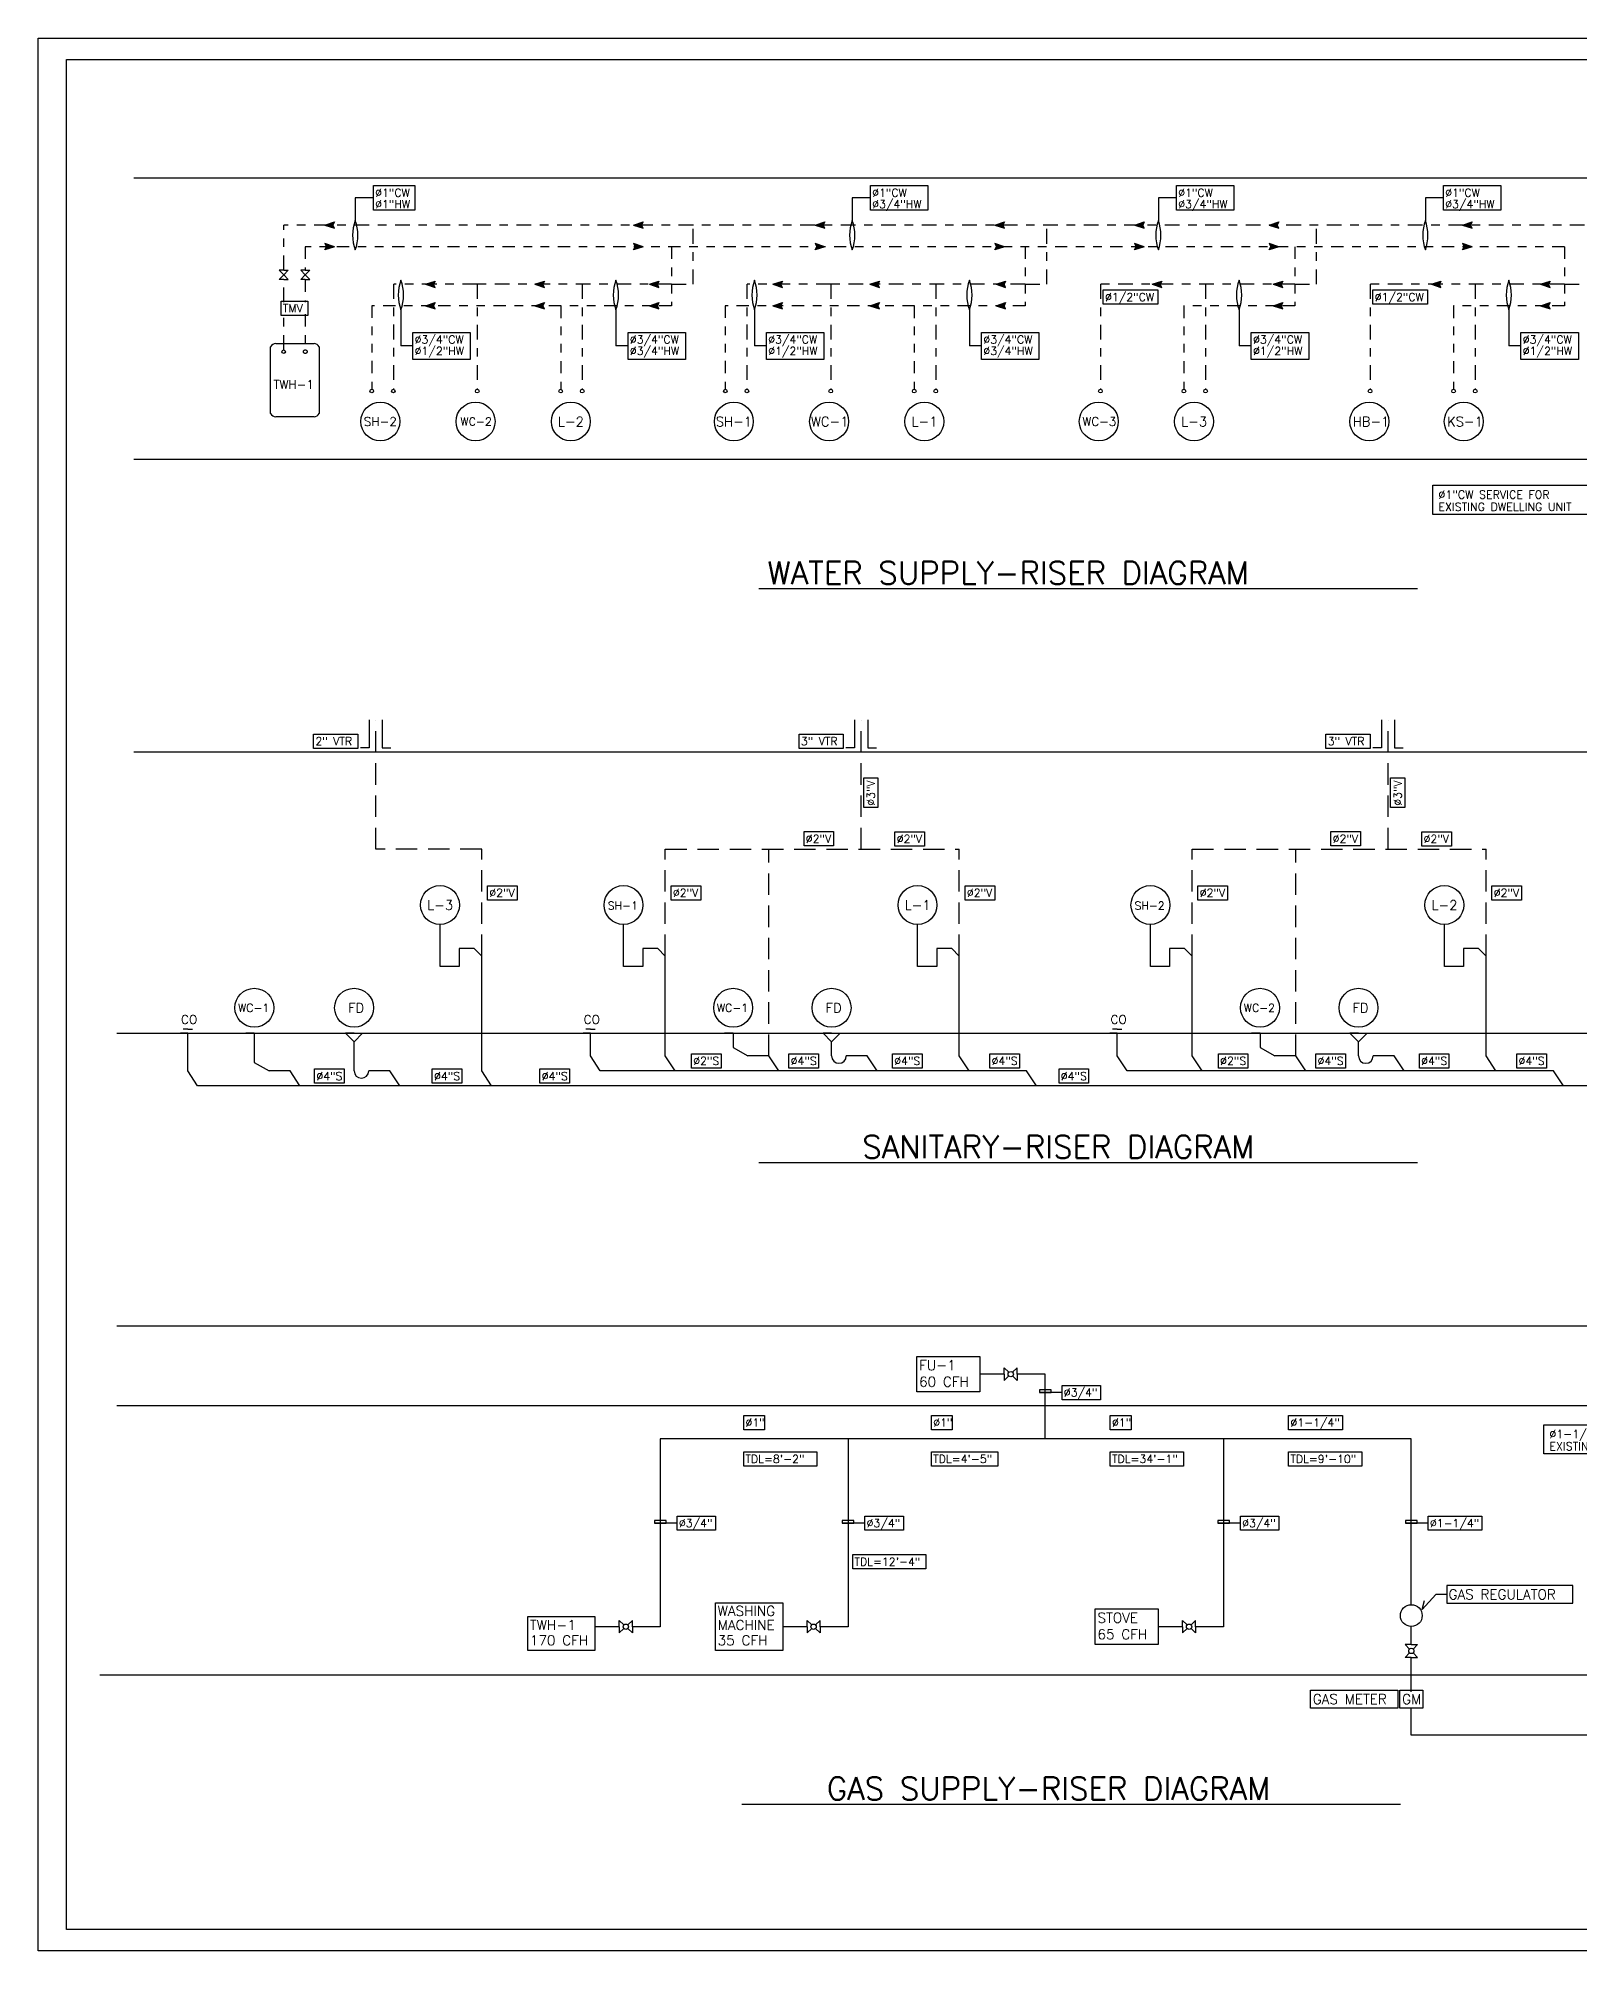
# Model space of a CAD drawing. Header units: millimetres. Extents: x 1591 to 1638, y 1324 to 1492.
# Drawn here: x 1605.49 to 1623.42, y 1375.53 to 1397.79 of the extents above; entities that cross this region are included whole.
import ezdxf
from ezdxf.lldxf.tags import DXFTag

# ---------------------------------------------------------------- set-up
doc = ezdxf.new("R2010")
doc.units = ezdxf.units.MM
for name, pattern in [('CENTER2', [28.575, 19.05, -3.175, 3.175, -3.175]), ('HIDDEN', [0.375, 0.25, -0.125]), ('PHANTOM2', [31.75, 15.875, -3.175, 3.175, -3.175, 3.175, -3.175]), ('PLANTAS$0$HIDDEN', [0.375, 0.25, -0.125])]:
    doc.linetypes.add(name, pattern=pattern)
doc.layers.add('Plump', color=7, linetype='Continuous')
doc.layers.add('TEXTS', color=1, linetype='Continuous')
doc.styles.get("Standard").update_dxf_attribs({"font": 'arial.ttf'})
doc.styles.add('TEXTS', font='romans9.shx')
tags = doc.linetypes.add('GAS_LINE', pattern='A,12.7,-5.08,["GAS",Standard,S=2.54,R=0,X=-2.54,Y=-1.27],-6.35', length=24.13).pattern_tags.tags
tags[6] = DXFTag(74, 10)

# ---------------------------------------------------------------- blocks, each defined once
blk = doc.blocks.new('A$Cd1a97482')
at = {"layer": 'Plump'}
h = blk.add_hatch(color=0, dxfattribs=at)
h.dxf.hatch_style = 1
h.paths.add_polyline_path([(0, 0), (0.033, 0.017), (0.066, 0), (0.033, 0.1)])
at = {"layer": 'Plump', "color": 0}
for p, q in [((0.033, 0.1), (0, 0)), ((0, 0), (0.033, 0.017)), ((0.033, 0.1), (0.066, 0)), ((0.066, 0), (0.033, 0.017))]:
    blk.add_line(p, q, dxfattribs=at)

msp = doc.modelspace()

# ---------------------------------------------------------------- linework, layer by layer
at = {"layer": 'Plump', "color": 0}
for p, q in [((1606.59733, 1396.1704), (1630.92238, 1396.1704)), ((1609.38594, 1395.93588), (1609.17544, 1395.93588)), ((1609.17544, 1395.93588), (1609.17544, 1395.67228)), ((1615.16961, 1395.93588), (1614.9591, 1395.93588)), ((1614.9591, 1395.93588), (1614.9591, 1395.67228)), ((1618.73128, 1395.93588), (1618.52077, 1395.93588)), ((1618.52077, 1395.93588), (1618.52077, 1395.67228)), ((1621.83826, 1395.93588), (1621.62776, 1395.93588)), ((1621.62776, 1395.93588), (1621.62776, 1395.67228)), ((1608.34231, 1395.09258), (1608.29002, 1395.09258)), ((1608.29002, 1395.09258), (1608.34231, 1395.03813)), ((1608.34231, 1395.09258), (1608.3946, 1395.09258)), ((1608.3946, 1395.09258), (1608.34231, 1395.03813)), ((1608.59352, 1395.09258), (1608.54123, 1395.09258)), ((1608.54123, 1395.09258), (1608.59352, 1395.03813)), ((1608.59352, 1395.09258), (1608.64581, 1395.09258)), ((1608.64581, 1395.09258), (1608.59352, 1395.03813)), ((1608.29002, 1394.98368), (1608.34231, 1395.03813)), ((1608.34231, 1394.98368), (1608.29002, 1394.98368)), ((1608.3946, 1394.98368), (1608.34231, 1395.03813)), ((1608.34231, 1394.98368), (1608.3946, 1394.98368)), ((1608.54123, 1394.98368), (1608.59352, 1395.03813)), ((1608.59352, 1394.98368), (1608.54123, 1394.98368)), ((1608.64581, 1394.98368), (1608.59352, 1395.03813)), ((1608.59352, 1394.98368), (1608.64581, 1394.98368)), ((1609.70686, 1394.63323), (1609.70686, 1394.21124)), ((1612.20839, 1394.63323), (1612.20839, 1394.21124)), ((1613.82093, 1394.63323), (1613.82093, 1394.21124)), ((1616.32246, 1394.63323), (1616.32246, 1394.21124)), ((1619.4608, 1394.63323), (1619.4608, 1394.21124)), ((1622.59914, 1394.63323), (1622.59914, 1394.21124)), ((1609.84778, 1394.21124), (1609.70686, 1394.21124)), ((1612.34931, 1394.21124), (1612.20839, 1394.21124)), ((1613.96185, 1394.21124), (1613.82093, 1394.21124)), ((1616.46338, 1394.21124), (1616.32246, 1394.21124)), ((1619.60171, 1394.21124), (1619.4608, 1394.21124)), ((1622.74005, 1394.21124), (1622.59914, 1394.21124)), ((1609.33691, 1389.86113), (1609.33691, 1389.53243)), ((1609.49009, 1389.86113), (1609.49009, 1389.53243)), ((1614.98594, 1389.86113), (1614.98594, 1389.53243)), ((1615.13913, 1389.86113), (1615.13913, 1389.53243)), ((1621.11718, 1389.86113), (1621.11718, 1389.53243)), ((1621.27037, 1389.86113), (1621.27037, 1389.53243)), ((1606.59733, 1389.48823), (1630.92238, 1389.48823)), ((1609.33691, 1389.53243), (1609.23624, 1389.53243)), ((1609.49009, 1389.53243), (1609.59076, 1389.53243)), ((1614.98594, 1389.53243), (1614.88528, 1389.53243)), ((1615.13913, 1389.53243), (1615.23979, 1389.53243)), ((1621.11718, 1389.53243), (1621.01652, 1389.53243)), ((1621.27037, 1389.53243), (1621.37103, 1389.53243)), ((1606.39954, 1382.80607), (1630.7246, 1382.80607)), ((1616.7265, 1382.24218), (1616.7265, 1382.31506)), ((1616.7265, 1382.31506), (1616.78019, 1382.2635)), ((1616.7265, 1382.24218), (1616.7265, 1382.16931)), ((1616.7265, 1382.16931), (1616.78019, 1382.22087)), ((1616.87827, 1382.31506), (1616.82458, 1382.2635)), ((1616.87827, 1382.16931), (1616.82458, 1382.22087)), ((1616.87827, 1382.24218), (1616.87827, 1382.31506)), ((1616.87827, 1382.24218), (1616.87827, 1382.16931)), ((1606.39954, 1381.87557), (1630.7246, 1381.87557)), ((1612.24766, 1379.30192), (1612.24766, 1379.3748)), ((1612.24766, 1379.3748), (1612.30136, 1379.32324)), ((1612.24766, 1379.30192), (1612.24766, 1379.22905)), ((1612.24766, 1379.22905), (1612.30136, 1379.28061)), ((1612.39943, 1379.3748), (1612.34574, 1379.32324)), ((1612.39943, 1379.22905), (1612.34574, 1379.28061)), ((1612.39943, 1379.30192), (1612.39943, 1379.3748)), ((1612.39943, 1379.30192), (1612.39943, 1379.22905)), ((1614.43256, 1379.30192), (1614.43256, 1379.3748)), ((1614.43256, 1379.3748), (1614.48625, 1379.32324)), ((1614.43256, 1379.30192), (1614.43256, 1379.22905)), ((1614.43256, 1379.22905), (1614.48625, 1379.28061)), ((1614.58433, 1379.3748), (1614.53063, 1379.32324)), ((1614.58433, 1379.22905), (1614.53063, 1379.28061)), ((1614.58433, 1379.30192), (1614.58433, 1379.3748)), ((1614.58433, 1379.30192), (1614.58433, 1379.22905)), ((1618.80234, 1379.30192), (1618.80234, 1379.3748)), ((1618.80234, 1379.3748), (1618.85603, 1379.32324)), ((1618.80234, 1379.30192), (1618.80234, 1379.22905)), ((1618.80234, 1379.22905), (1618.85603, 1379.28061)), ((1618.95411, 1379.3748), (1618.90042, 1379.32324)), ((1618.95411, 1379.22905), (1618.90042, 1379.28061)), ((1618.95411, 1379.30192), (1618.95411, 1379.3748)), ((1618.95411, 1379.30192), (1618.95411, 1379.22905)), ((1621.46414, 1379.09637), (1621.39126, 1379.09637)), ((1621.39126, 1379.09637), (1621.44282, 1379.04268)), ((1621.46414, 1379.09637), (1621.53701, 1379.09637)), ((1621.53701, 1379.09637), (1621.48545, 1379.04268)), ((1621.39126, 1378.9446), (1621.44282, 1378.99829)), ((1621.46414, 1378.9446), (1621.39126, 1378.9446)), ((1621.46414, 1378.9446), (1621.53701, 1378.9446)), ((1621.53701, 1378.9446), (1621.48545, 1378.99829))]:
    msp.add_line(p, q, dxfattribs=at)
at = {"layer": 'Plump', "color": 5, "linetype": 'CENTER2', "ltscale": 0.009}
for p, q in [((1625.83859, 1395.61834), (1608.34231, 1395.61834)), ((1608.34231, 1395.09258), (1608.34231, 1395.61834)), ((1613.10735, 1394.93053), (1613.10735, 1395.61834)), ((1617.22142, 1394.93053), (1617.22142, 1395.61834)), ((1620.35976, 1394.93053), (1620.35976, 1395.61834)), ((1608.34231, 1394.71975), (1608.34231, 1394.98368)), ((1609.61846, 1394.93129), (1609.61846, 1393.70848)), ((1610.59419, 1394.93053), (1609.6227, 1394.93053)), ((1612.85614, 1394.93053), (1610.59419, 1394.93053)), ((1610.59419, 1394.93053), (1610.59419, 1393.70773)), ((1611.81688, 1394.93053), (1611.81688, 1393.70773)), ((1612.85614, 1394.93053), (1613.10735, 1394.93053)), ((1613.73253, 1394.93129), (1613.73253, 1393.70848)), ((1614.70825, 1394.93053), (1613.73677, 1394.93053)), ((1616.97021, 1394.93053), (1614.70825, 1394.93053)), ((1614.70825, 1394.93053), (1614.70825, 1393.70773)), ((1615.93095, 1394.93053), (1615.93095, 1393.70773)), ((1616.97021, 1394.93053), (1617.22142, 1394.93053)), ((1620.10855, 1394.93053), (1617.84659, 1394.93053)), ((1617.84659, 1394.93053), (1617.84659, 1393.70773)), ((1619.06929, 1394.93053), (1619.06929, 1393.70773)), ((1620.10855, 1394.93053), (1620.35976, 1394.93053)), ((1623.24689, 1394.93053), (1620.98493, 1394.93053)), ((1620.98493, 1394.93053), (1620.98493, 1393.70773)), ((1622.20763, 1394.93053), (1622.20763, 1393.70773)), ((1623.24689, 1394.93053), (1623.49809, 1394.93053)), ((1608.34231, 1394.16635), (1608.34231, 1394.58003))]:
    msp.add_line(p, q, dxfattribs=at)
at = {"layer": 'Plump', "color": 1, "linetype": 'PHANTOM2', "ltscale": 0.009}
for p, q in [((1623.24689, 1395.36714), (1608.59352, 1395.36714)), ((1608.59352, 1395.36714), (1608.59352, 1395.09258)), ((1612.85614, 1395.36714), (1612.85614, 1394.67933)), ((1616.97021, 1395.36714), (1616.97021, 1394.67933)), ((1620.10855, 1395.36714), (1620.10855, 1394.67933)), ((1623.24689, 1395.36714), (1623.24689, 1394.67933)), ((1608.59352, 1394.98368), (1608.59352, 1394.71975)), ((1612.85614, 1394.67933), (1609.36725, 1394.68008)), ((1609.36725, 1394.68008), (1609.36725, 1393.70848)), ((1611.56567, 1394.67933), (1611.56567, 1393.70773)), ((1616.97021, 1394.67933), (1613.48132, 1394.68008)), ((1613.48132, 1394.68008), (1613.48132, 1393.70848)), ((1615.67974, 1394.67933), (1615.67974, 1393.70773)), ((1620.10855, 1394.67933), (1618.81808, 1394.67933)), ((1618.81808, 1394.67933), (1618.81808, 1393.70773)), ((1623.24689, 1394.67933), (1621.95642, 1394.67933)), ((1621.95642, 1394.67933), (1621.95642, 1393.70773)), ((1608.59352, 1394.58003), (1608.59352, 1394.16658))]:
    msp.add_line(p, q, dxfattribs=at)
at = {"layer": 'Plump'}
for p, q in [((1606.59733, 1392.89284), (1630.92238, 1392.89284)), ((1613.87268, 1391.38768), (1621.53462, 1391.38768)), ((1606.39954, 1386.21067), (1630.7246, 1386.21067)), ((1613.87268, 1384.70551), (1621.53462, 1384.70551)), ((1606.20175, 1378.7414), (1630.52681, 1378.7414)), ((1613.67489, 1377.23625), (1621.33683, 1377.23625))]:
    msp.add_line(p, q, dxfattribs=at)
at = {"layer": 'Plump', "color": 6, "linetype": 'PLANTAS$0$HIDDEN'}
for p, q in [((1609.4135, 1388.35378), (1609.4135, 1389.85382)), ((1615.06253, 1388.35378), (1615.06253, 1389.85382)), ((1621.19378, 1388.35378), (1621.19378, 1389.85382)), ((1610.64663, 1388.35378), (1609.4135, 1388.35378)), ((1609.4135, 1388.35378), (1609.4135, 1388.35378)), ((1610.64663, 1387.10938), (1610.64663, 1388.35378)), ((1612.7822, 1387.10938), (1612.7822, 1388.35378)), ((1612.7822, 1388.35378), (1616.20319, 1388.35378)), ((1613.98846, 1385.94704), (1613.98846, 1388.35378)), ((1616.20319, 1387.10938), (1616.20319, 1388.35378)), ((1618.91345, 1387.10938), (1618.91345, 1388.35378)), ((1618.91345, 1388.35378), (1622.33443, 1388.35378)), ((1620.1197, 1385.94704), (1620.1197, 1388.35378)), ((1622.33443, 1387.10938), (1622.33443, 1388.35378))]:
    msp.add_line(p, q, dxfattribs=at)
at = {"layer": 'Plump', "color": 1, "lineweight": 30}
for p, q in [((1610.16121, 1386.98762), (1610.16121, 1387.47711)), ((1612.29678, 1386.98762), (1612.29678, 1387.47711)), ((1615.71776, 1386.98762), (1615.71776, 1387.47711)), ((1618.42802, 1386.98762), (1618.42802, 1387.47711)), ((1621.84901, 1386.98762), (1621.84901, 1387.47711)), ((1610.55909, 1387.19682), (1610.3853, 1387.19682)), ((1610.3853, 1387.19682), (1610.3853, 1386.98762)), ((1610.64663, 1387.10938), (1610.55909, 1387.19682)), ((1610.64663, 1385.77292), (1610.64663, 1387.10938)), ((1612.69466, 1387.19682), (1612.52087, 1387.19682)), ((1612.52087, 1387.19682), (1612.52087, 1386.98762)), ((1612.7822, 1387.10938), (1612.69466, 1387.19682)), ((1612.7822, 1385.94704), (1612.7822, 1387.10938)), ((1616.11565, 1387.19682), (1615.94185, 1387.19682)), ((1615.94185, 1387.19682), (1615.94185, 1386.98762)), ((1616.20319, 1387.10938), (1616.11565, 1387.19682)), ((1616.20319, 1385.94704), (1616.20319, 1387.10938)), ((1618.82591, 1387.19682), (1618.65211, 1387.19682)), ((1618.65211, 1387.19682), (1618.65211, 1386.98762)), ((1618.91345, 1387.10938), (1618.82591, 1387.19682)), ((1618.91345, 1385.94704), (1618.91345, 1387.10938)), ((1622.24689, 1387.19682), (1622.0731, 1387.19682)), ((1622.0731, 1387.19682), (1622.0731, 1386.98762)), ((1622.33443, 1387.10938), (1622.24689, 1387.19682)), ((1622.33443, 1385.94704), (1622.33443, 1387.10938)), ((1610.3853, 1386.98762), (1610.16121, 1386.98762)), ((1612.52087, 1386.98762), (1612.29678, 1386.98762)), ((1615.94185, 1386.98762), (1615.71776, 1386.98762)), ((1618.65211, 1386.98762), (1618.42802, 1386.98762)), ((1622.0731, 1386.98762), (1621.84901, 1386.98762)), ((1607.22504, 1386.21067), (1607.13999, 1386.21067)), ((1607.22504, 1386.25902), (1607.17078, 1386.25902)), ((1607.22504, 1386.25902), (1607.2793, 1386.25902)), ((1607.22504, 1385.77292), (1607.22504, 1386.21067)), ((1607.22504, 1386.21067), (1607.31009, 1386.21067)), ((1608.00022, 1386.21067), (1607.90079, 1386.21067)), ((1608.00022, 1386.21067), (1608.09965, 1386.21067)), ((1608.00022, 1386.21067), (1608.00022, 1385.86955)), ((1609.16144, 1386.21067), (1609.06201, 1386.21067)), ((1609.06201, 1386.21067), (1609.16144, 1386.11277)), ((1609.16144, 1386.21067), (1609.26087, 1386.21067)), ((1609.26087, 1386.21067), (1609.16144, 1386.11277)), ((1611.91066, 1386.21067), (1611.82561, 1386.21067)), ((1611.91066, 1386.25902), (1611.8564, 1386.25902)), ((1611.91066, 1386.25902), (1611.96492, 1386.25902)), ((1611.91066, 1385.94704), (1611.91066, 1386.21067)), ((1611.91066, 1386.21067), (1611.99571, 1386.21067)), ((1613.57259, 1386.21067), (1613.47316, 1386.21067)), ((1613.57259, 1386.21067), (1613.67203, 1386.21067)), ((1613.57259, 1386.21067), (1613.57259, 1386.04368)), ((1614.71799, 1386.21067), (1614.61856, 1386.21067)), ((1614.61856, 1386.21067), (1614.71799, 1386.11277)), ((1614.71799, 1386.21067), (1614.81743, 1386.21067)), ((1614.81743, 1386.21067), (1614.71799, 1386.11277)), ((1618.0419, 1386.21067), (1617.95685, 1386.21067)), ((1618.0419, 1386.25902), (1617.98764, 1386.25902)), ((1618.0419, 1386.25902), (1618.09617, 1386.25902)), ((1618.0419, 1385.94704), (1618.0419, 1386.21067)), ((1618.0419, 1386.21067), (1618.12695, 1386.21067)), ((1619.70384, 1386.21067), (1619.60441, 1386.21067)), ((1619.70384, 1386.21067), (1619.80327, 1386.21067)), ((1619.70384, 1386.21067), (1619.70384, 1386.04368)), ((1620.84924, 1386.21067), (1620.74981, 1386.21067)), ((1620.74981, 1386.21067), (1620.84924, 1386.11277)), ((1620.84924, 1386.21067), (1620.94867, 1386.21067)), ((1620.94867, 1386.21067), (1620.84924, 1386.11277)), ((1609.16144, 1385.77292), (1609.16144, 1386.11277)), ((1612.02581, 1385.77292), (1611.91066, 1385.94704)), ((1612.89736, 1385.77292), (1612.7822, 1385.94704)), ((1613.57259, 1386.04368), (1613.74384, 1385.94704)), ((1613.98846, 1385.94704), (1613.74384, 1385.94704)), ((1614.10361, 1385.77292), (1613.98846, 1385.94704)), ((1614.71799, 1385.94704), (1614.71799, 1386.11277)), ((1615.13386, 1385.94704), (1614.88924, 1385.94704)), ((1615.24901, 1385.77292), (1615.13386, 1385.94704)), ((1616.31834, 1385.77292), (1616.20319, 1385.94704)), ((1618.15706, 1385.77292), (1618.0419, 1385.94704)), ((1619.0286, 1385.77292), (1618.91345, 1385.94704)), ((1619.70384, 1386.04368), (1619.87508, 1385.94704)), ((1620.1197, 1385.94704), (1619.87508, 1385.94704)), ((1620.23486, 1385.77292), (1620.1197, 1385.94704)), ((1620.84924, 1385.94704), (1620.84924, 1386.11277)), ((1621.2651, 1385.94704), (1621.02048, 1385.94704)), ((1621.38026, 1385.77292), (1621.2651, 1385.94704)), ((1622.44959, 1385.77292), (1622.33443, 1385.94704)), ((1607.3402, 1385.5988), (1607.22504, 1385.77292)), ((1608.00022, 1385.86955), (1608.17147, 1385.77292)), ((1608.41609, 1385.77292), (1608.17147, 1385.77292)), ((1608.53124, 1385.5988), (1608.41609, 1385.77292)), ((1609.5773, 1385.77292), (1609.33268, 1385.77292)), ((1609.69246, 1385.5988), (1609.5773, 1385.77292)), ((1610.76179, 1385.5988), (1610.64663, 1385.77292)), ((1616.98807, 1385.77292), (1612.02581, 1385.77292)), ((1617.10322, 1385.5988), (1616.98807, 1385.77292)), ((1623.11931, 1385.77292), (1618.15706, 1385.77292)), ((1623.23446, 1385.5988), (1623.11931, 1385.77292)), ((1630.05484, 1385.5988), (1607.3402, 1385.5988))]:
    msp.add_line(p, q, dxfattribs=at)
at = {"layer": 'Plump', "color": 116, "linetype": 'GAS_LINE', "ltscale": 0.025, "true_color": 0x136734}
for p, q in [((1616.7265, 1382.24218), (1616.4428, 1382.24218)), ((1617.2034, 1382.24218), (1616.87827, 1382.24218)), ((1617.2034, 1381.48783), (1617.2034, 1382.24218)), ((1614.90946, 1381.48783), (1612.72457, 1381.48783)), ((1612.72457, 1381.48783), (1612.72457, 1379.30192)), ((1617.09435, 1381.48783), (1614.90946, 1381.48783)), ((1614.90946, 1381.48783), (1614.90946, 1379.30192)), ((1619.27924, 1381.48783), (1617.09435, 1381.48783)), ((1621.46414, 1381.48783), (1619.27924, 1381.48783)), ((1619.27924, 1381.48783), (1619.27924, 1379.30192)), ((1621.46414, 1379.55831), (1621.46414, 1381.48783)), ((1612.24766, 1379.30192), (1611.96396, 1379.30192)), ((1612.72457, 1379.30192), (1612.39943, 1379.30192)), ((1614.43256, 1379.30192), (1614.14885, 1379.30192)), ((1614.90946, 1379.30192), (1614.58433, 1379.30192)), ((1618.80234, 1379.30192), (1618.51864, 1379.30192)), ((1619.27924, 1379.30192), (1618.95411, 1379.30192)), ((1621.46414, 1379.09637), (1621.46414, 1379.30503)), ((1621.46414, 1378.54589), (1621.46414, 1378.9446)), ((1621.46414, 1378.04041), (1621.46414, 1378.35577)), ((1629.09681, 1378.04041), (1621.46414, 1378.04041))]:
    msp.add_line(p, q, dxfattribs=at)
at = {"layer": 'Plump', "color": 0, "lineweight": -2}
for p, q in [((1617.39942, 1382.02837), (1617.13572, 1382.02837)), ((1612.92042, 1380.50762), (1612.65672, 1380.50762)), ((1615.10531, 1380.50762), (1614.84161, 1380.50762)), ((1619.47509, 1380.50762), (1619.2114, 1380.50762)), ((1621.65998, 1380.50762), (1621.39629, 1380.50762)), ((1621.74908, 1379.67765), (1621.59179, 1379.50119)), ((1621.59179, 1379.50119), (1621.6165, 1379.60591)), ((1621.87896, 1379.67765), (1621.74908, 1379.67765))]:
    msp.add_line(p, q, dxfattribs=at)
at = {"layer": 'Plump'}
for points in [[(1635.17111, 1375.53008), (1605.48625, 1375.53008), (1605.48625, 1397.79373), (1635.17111, 1397.79373)], [(1634.8437, 1375.77564), (1605.81366, 1375.77564), (1605.81366, 1397.54817), (1634.8437, 1397.54817)]]:
    msp.add_lwpolyline(points, close=True, dxfattribs=at)
at = {"layer": 'Plump', "color": 0}
for points in [[(1609.8701, 1395.7935), (1609.38594, 1395.7935), (1609.38594, 1396.07826), (1609.8701, 1396.07826)], [(1615.83762, 1395.7935), (1615.16961, 1395.7935), (1615.16961, 1396.07826), (1615.83762, 1396.07826)], [(1619.39929, 1395.7935), (1618.73128, 1395.7935), (1618.73128, 1396.07826), (1619.39929, 1396.07826)], [(1622.50628, 1395.7935), (1621.83826, 1395.7935), (1621.83826, 1396.07826), (1622.50628, 1396.07826)], [(1618.51513, 1394.69707), (1617.87951, 1394.69707), (1617.87951, 1394.86347), (1618.51513, 1394.86347)], [(1621.65346, 1394.69707), (1621.01785, 1394.69707), (1621.01785, 1394.86347), (1621.65346, 1394.86347)], [(1608.62179, 1394.56644), (1608.31273, 1394.56644), (1608.31273, 1394.73284), (1608.62179, 1394.73284)], [(1610.51366, 1394.05338), (1609.84564, 1394.05338), (1609.84564, 1394.36909), (1610.51366, 1394.36909)], [(1613.01732, 1394.05338), (1612.34931, 1394.05338), (1612.34931, 1394.36909), (1613.01732, 1394.36909)], [(1614.62773, 1394.05338), (1613.95971, 1394.05338), (1613.95971, 1394.36909), (1614.62773, 1394.36909)], [(1617.13139, 1394.05338), (1616.46338, 1394.05338), (1616.46338, 1394.36909), (1617.13139, 1394.36909)], [(1620.26973, 1394.05338), (1619.60171, 1394.05338), (1619.60171, 1394.36909), (1620.26973, 1394.36909)], [(1623.40807, 1394.05338), (1622.74005, 1394.05338), (1622.74005, 1394.36909), (1623.40807, 1394.36909)], [(1623.54341, 1392.24865), (1621.71466, 1392.24865), (1621.71466, 1392.58978), (1623.54341, 1392.58978)], [(1609.20366, 1389.52697), (1608.69069, 1389.52697), (1608.69069, 1389.69337), (1609.20366, 1389.69337)], [(1614.85269, 1389.52697), (1614.33972, 1389.52697), (1614.33972, 1389.69337), (1614.85269, 1389.69337)], [(1620.98394, 1389.52697), (1620.47097, 1389.52697), (1620.47097, 1389.69337), (1620.98394, 1389.69337)], [(1615.25798, 1389.18367), (1615.25798, 1388.83907), (1615.09157, 1388.83907), (1615.09157, 1389.18367)], [(1621.38922, 1389.18367), (1621.38922, 1388.83907), (1621.22282, 1388.83907), (1621.22282, 1389.18367)], [(1614.74184, 1388.39121), (1614.39723, 1388.39121), (1614.39723, 1388.55762), (1614.74184, 1388.55762)], [(1615.79979, 1388.38925), (1615.45519, 1388.38925), (1615.45519, 1388.55565), (1615.79979, 1388.55565)], [(1620.87308, 1388.39121), (1620.52848, 1388.39121), (1620.52848, 1388.55762), (1620.87308, 1388.55762)], [(1621.93103, 1388.38925), (1621.58643, 1388.38925), (1621.58643, 1388.55565), (1621.93103, 1388.55565)], [(1611.05932, 1387.76171), (1610.71471, 1387.76171), (1610.71471, 1387.92811), (1611.05932, 1387.92811)], [(1613.19489, 1387.76171), (1612.85028, 1387.76171), (1612.85028, 1387.92811), (1613.19489, 1387.92811)], [(1616.61587, 1387.76171), (1616.27127, 1387.76171), (1616.27127, 1387.92811), (1616.61587, 1387.92811)], [(1619.32613, 1387.76171), (1618.98153, 1387.76171), (1618.98153, 1387.92811), (1619.32613, 1387.92811)], [(1622.74712, 1387.76171), (1622.40251, 1387.76171), (1622.40251, 1387.92811), (1622.74712, 1387.92811)], [(1613.43207, 1385.80556), (1613.08747, 1385.80556), (1613.08747, 1385.97196), (1613.43207, 1385.97196)], [(1614.56573, 1385.80556), (1614.22113, 1385.80556), (1614.22113, 1385.97196), (1614.56573, 1385.97196)], [(1615.77115, 1385.80556), (1615.42655, 1385.80556), (1615.42655, 1385.97196), (1615.77115, 1385.97196)], [(1616.9043, 1385.80556), (1616.5597, 1385.80556), (1616.5597, 1385.97196), (1616.9043, 1385.97196)], [(1619.56331, 1385.80556), (1619.21871, 1385.80556), (1619.21871, 1385.97196), (1619.56331, 1385.97196)], [(1620.69698, 1385.80556), (1620.35238, 1385.80556), (1620.35238, 1385.97196), (1620.69698, 1385.97196)], [(1621.90239, 1385.80556), (1621.55779, 1385.80556), (1621.55779, 1385.97196), (1621.90239, 1385.97196)], [(1623.03555, 1385.80556), (1622.69095, 1385.80556), (1622.69095, 1385.97196), (1623.03555, 1385.97196)], [(1609.04657, 1385.62829), (1608.70197, 1385.62829), (1608.70197, 1385.7947), (1609.04657, 1385.7947)], [(1610.41641, 1385.62829), (1610.07181, 1385.62829), (1610.07181, 1385.7947), (1610.41641, 1385.7947)], [(1611.66938, 1385.62829), (1611.32477, 1385.62829), (1611.32477, 1385.7947), (1611.66938, 1385.7947)], [(1617.70896, 1385.62829), (1617.36436, 1385.62829), (1617.36436, 1385.7947), (1617.70896, 1385.7947)], [(1616.4428, 1382.0355), (1615.71105, 1382.0355), (1615.71105, 1382.44886), (1616.4428, 1382.44887)], [(1617.84718, 1381.94517), (1617.39942, 1381.94517), (1617.39942, 1382.11157), (1617.84718, 1382.11157)], [(1613.93674, 1381.59475), (1613.69525, 1381.59475), (1613.69525, 1381.76115), (1613.93674, 1381.76115)], [(1616.12163, 1381.59475), (1615.88014, 1381.59475), (1615.88014, 1381.76115), (1616.12163, 1381.76115)], [(1618.20223, 1381.59475), (1617.96074, 1381.59475), (1617.96074, 1381.76115), (1618.20223, 1381.76115)], [(1620.66196, 1381.59475), (1620.03658, 1381.59475), (1620.03658, 1381.76115), (1620.66196, 1381.76115)], [(1624.8676, 1381.31301), (1623.0062, 1381.31301), (1623.0062, 1381.65414), (1624.8676, 1381.65414)], [(1614.54677, 1381.17165), (1613.69525, 1381.17165), (1613.69525, 1381.33805), (1614.54677, 1381.33805)], [(1616.65264, 1381.17165), (1615.88014, 1381.17165), (1615.88014, 1381.33805), (1616.65264, 1381.33805)], [(1618.81226, 1381.17165), (1617.96074, 1381.17165), (1617.96074, 1381.33805), (1618.81226, 1381.33805)], [(1620.8881, 1381.17165), (1620.03658, 1381.17165), (1620.03658, 1381.33805), (1620.8881, 1381.33805)], [(1613.36818, 1380.42442), (1612.92042, 1380.42442), (1612.92042, 1380.59083), (1613.36818, 1380.59083)], [(1615.55307, 1380.42442), (1615.10531, 1380.42442), (1615.10531, 1380.59083), (1615.55307, 1380.59083)], [(1619.92286, 1380.42442), (1619.47509, 1380.42442), (1619.47509, 1380.59083), (1619.92286, 1380.59083)], [(1622.28537, 1380.42442), (1621.65998, 1380.42442), (1621.65998, 1380.59083), (1622.28537, 1380.59083)], [(1615.81531, 1379.97583), (1614.96378, 1379.97583), (1614.96378, 1380.14224), (1615.81531, 1380.14224)], [(1621.87896, 1379.57447), (1623.34246, 1379.57447), (1623.34246, 1379.78082), (1621.87896, 1379.78082)], [(1614.14885, 1379.02478), (1613.3671, 1379.02478), (1613.3671, 1379.57906), (1614.14885, 1379.57906)], [(1618.51864, 1379.09524), (1617.78689, 1379.09524), (1617.78689, 1379.5086), (1618.51864, 1379.5086)], [(1611.96396, 1379.02478), (1611.18221, 1379.02478), (1611.18221, 1379.41933), (1611.96396, 1379.41933)], [(1621.30557, 1378.35577), (1620.29185, 1378.35577), (1620.29185, 1378.56213), (1621.30557, 1378.56213)], [(1621.59712, 1378.35577), (1621.33114, 1378.35577), (1621.33114, 1378.56213), (1621.59712, 1378.56213)]]:
    msp.add_lwpolyline(points, close=True, dxfattribs=at)
for points in [[(1608.19029, 1393.42425), (1608.19029, 1394.20133)], [(1608.2491, 1394.23953), (1608.69603, 1394.23953)], [(1608.75485, 1394.20133), (1608.75485, 1393.42425)], [(1608.69603, 1393.38606), (1608.2491, 1393.38606)]]:
    msp.add_lwpolyline(points, dxfattribs=at)
at = {"layer": 'Plump', "color": 0, "lineweight": -2}
for points in [[(1617.13572, 1382.02837), (1617.27135, 1382.02837), (1617.27135, 1382.0592), (1617.13572, 1382.0592)], [(1612.65672, 1380.50762), (1612.79235, 1380.50762), (1612.79235, 1380.53846), (1612.65672, 1380.53846)], [(1614.84161, 1380.50762), (1614.97724, 1380.50762), (1614.97724, 1380.53846), (1614.84161, 1380.53846)], [(1619.2114, 1380.50762), (1619.34703, 1380.50762), (1619.34703, 1380.53846), (1619.2114, 1380.53846)], [(1621.39629, 1380.50762), (1621.53192, 1380.50762), (1621.53192, 1380.53846), (1621.39629, 1380.53846)]]:
    msp.add_lwpolyline(points, close=True, dxfattribs=at)
at = {"layer": 'Plump', "color": 5}
for centre in [(1608.34231, 1394.14499), (1609.61846, 1393.68712), (1610.59419, 1393.68636), (1611.81688, 1393.68636), (1613.73253, 1393.68712), (1614.70825, 1393.68636), (1615.93095, 1393.68636), (1617.84659, 1393.68636), (1619.06929, 1393.68636), (1620.98493, 1393.68636), (1622.20763, 1393.68636)]:
    msp.add_circle(centre, 0.02136, dxfattribs=at)
at = {"layer": 'Plump', "color": 1, "linetype": 'PHANTOM2', "ltscale": 0.009}
msp.add_circle((1608.59352, 1394.14522), 0.02136, dxfattribs=at)
at = {"layer": 'Plump', "color": 1}
for centre in [(1609.36725, 1393.68712), (1611.56567, 1393.68636), (1613.48132, 1393.68712), (1615.67974, 1393.68636), (1618.81808, 1393.68636), (1621.95642, 1393.68636)]:
    msp.add_circle(centre, 0.02136, dxfattribs=at)
at = {"layer": 'Plump', "color": 0}
for centre in [(1609.46649, 1393.33237), (1610.57496, 1393.33237), (1611.68342, 1393.33237), (1613.58056, 1393.33237), (1614.68902, 1393.33237), (1615.79749, 1393.33237), (1617.82736, 1393.33237), (1618.93583, 1393.33237), (1620.97636, 1393.33237), (1622.07417, 1393.33237), (1610.16121, 1387.70356), (1612.29678, 1387.70356), (1615.71776, 1387.70356), (1618.42802, 1387.70356), (1621.84901, 1387.70356), (1608.00022, 1386.50754), (1609.16144, 1386.50754), (1613.57259, 1386.50754), (1614.71799, 1386.50754), (1619.70384, 1386.50754), (1620.84924, 1386.50754)]:
    msp.add_circle(centre, 0.22646, dxfattribs=at)
at = {"layer": 'Plump', "color": 0, "lineweight": -2}
for centre, radius in [((1616.80238, 1382.24218), 0.03077), ((1621.46414, 1379.43167), 0.12664), ((1612.32355, 1379.30192), 0.03077), ((1614.50844, 1379.30192), 0.03077), ((1618.87822, 1379.30192), 0.03077), ((1621.46414, 1379.02049), 0.03077)]:
    msp.add_circle(centre, radius, dxfattribs=at)
at = {"layer": 'Plump', "color": 0}
for centre, radius, start, end in [((1609.63575, 1395.5007), 0.49125, 159.557151, 200.442849), ((1608.69949, 1395.5007), 0.50594, 340.175678, 19.824322), ((1615.41942, 1395.5007), 0.49125, 159.557151, 200.442849), ((1614.48315, 1395.5007), 0.50594, 340.175678, 19.824322), ((1618.98109, 1395.5007), 0.49125, 159.557151, 200.442849), ((1618.04482, 1395.5007), 0.50594, 340.175678, 19.824322), ((1622.08808, 1395.5007), 0.49125, 159.557151, 200.442849), ((1621.15181, 1395.5007), 0.50594, 340.175678, 19.824322), ((1610.16718, 1394.80481), 0.49125, 159.557151, 200.442849), ((1609.23091, 1394.80481), 0.50594, 340.175678, 19.824322), ((1612.6687, 1394.80481), 0.49125, 159.557151, 200.442849), ((1611.73244, 1394.80481), 0.50594, 340.175678, 19.824322), ((1614.28125, 1394.80481), 0.49125, 159.557151, 200.442849), ((1613.34498, 1394.80481), 0.50594, 340.175678, 19.824322), ((1616.78277, 1394.80481), 0.49125, 159.557151, 200.442849), ((1615.8465, 1394.80481), 0.50594, 340.175678, 19.824322), ((1619.92111, 1394.80481), 0.49125, 159.557151, 200.442849), ((1618.98484, 1394.80481), 0.50594, 340.175678, 19.824322), ((1623.05945, 1394.80481), 0.49125, 159.557151, 200.442849), ((1622.12318, 1394.80481), 0.50594, 340.175678, 19.824322), ((1608.25401, 1394.16759), 0.07211, 93.906899, 152.099141), ((1608.69112, 1394.16759), 0.07211, 27.900859, 86.093101), ((1608.25401, 1393.45799), 0.07211, 207.900859, 266.093101), ((1608.69112, 1393.45799), 0.07211, 273.906899, 332.099141)]:
    msp.add_arc(centre, radius, start, end, dxfattribs=at)
at = {"layer": 'Plump', "color": 1, "lineweight": 30}
for centre in [(1614.80362, 1385.94704), (1620.93486, 1385.94704), (1609.24706, 1385.77292)]:
    msp.add_arc(centre, 0.08562, 180, 0, dxfattribs=at)

# ---------------------------------------------------------------- block references
at = {"layer": 'Plump', "color": 0, "xscale": 1.121275907767767, "yscale": 1.121275907767767, "zscale": 1.121275907767767}
for p, rotation in [((1608.93426, 1395.58116), 89.99999999999999), ((1612.52693, 1395.58116), 89.99999999999999), ((1614.64027, 1395.58116), 89.99999999999999), ((1616.72874, 1395.58116), 89.99999999999999), ((1618.35725, 1395.58116), 89.99999999999999), ((1619.92361, 1395.58116), 89.99999999999999), ((1622.17369, 1395.58116), 89.99999999999999), ((1608.82169, 1395.40432), 270), ((1612.41437, 1395.40432), 270), ((1614.5277, 1395.40432), 270), ((1616.61618, 1395.40432), 270), ((1618.24469, 1395.40432), 270), ((1619.81105, 1395.40432), 270), ((1622.06113, 1395.40432), 270), ((1610.10558, 1394.89335), 89.99999999999999), ((1611.3774, 1394.89335), 89.99999999999999), ((1612.70931, 1394.89335), 89.99999999999999), ((1614.14812, 1394.89335), 89.99999999999999), ((1615.27556, 1394.89335), 89.99999999999999), ((1616.74367, 1394.89335), 89.99999999999999), ((1618.56254, 1394.89335), 89.99999999999999), ((1619.96787, 1394.89335), 89.99999999999999), ((1621.80947, 1394.89335), 89.99999999999999), ((1623.0808, 1394.89335), 89.99999999999999), ((1610.10558, 1394.64215), 89.99999999999999), ((1611.3774, 1394.64215), 89.99999999999999), ((1612.70931, 1394.64215), 89.99999999999999), ((1614.14812, 1394.64215), 89.99999999999999), ((1615.27556, 1394.64215), 89.99999999999999), ((1616.74367, 1394.64215), 89.99999999999999), ((1619.96787, 1394.64215), 89.99999999999999), ((1623.0808, 1394.64215), 89.99999999999999)]:
    msp.add_blockref('A$Cd1a97482', p, dxfattribs=dict(at, rotation=rotation))

# ---------------------------------------------------------------- texts
at = {"layer": 'TEXTS', "color": 0, "linetype": 'HIDDEN', "style": 'TEXTS'}
for s, height, p in [('Ø1"CW', 0.093146, (1609.40645, 1395.94873, 0.39793)), ('Ø1"CW', 0.093146, (1615.19012, 1395.94873, 0.39793)), ('Ø1"CW', 0.093146, (1618.75179, 1395.94873, 0.39793)), ('Ø1"CW', 0.093146, (1621.85878, 1395.94873, 0.39793)), ('Ø1"HW', 0.093146, (1609.40645, 1395.81578, 0.39793)), ('Ø3/4"HW', 0.093146, (1615.19012, 1395.81578, 0.39793)), ('Ø3/4"HW', 0.093146, (1618.75179, 1395.81578, 0.39793)), ('Ø3/4"HW', 0.093146, (1621.85878, 1395.81578, 0.39793)), ('Ø1/2"CW', 0.093146, (1617.90003, 1394.73395, 0.39793)), ('Ø1/2"CW', 0.093146, (1621.03837, 1394.73395, 0.39793)), ('TMV', 0.093146, (1608.33325, 1394.60332, 0.39793)), ('Ø3/4"CW', 0.093146, (1609.86616, 1394.23957, 0.39793)), ('Ø1/2"HW', 0.093146, (1609.86616, 1394.10662, 0.39793)), ('Ø3/4"CW', 0.093146, (1612.36982, 1394.23957, 0.39793)), ('Ø3/4"HW', 0.093146, (1612.36982, 1394.10662, 0.39793)), ('Ø3/4"CW', 0.093146, (1613.98023, 1394.23957, 0.39793)), ('Ø1/2"HW', 0.093146, (1613.98023, 1394.10662, 0.39793)), ('Ø3/4"CW', 0.093146, (1616.48389, 1394.23957, 0.39793)), ('Ø3/4"HW', 0.093146, (1616.48389, 1394.10662, 0.39793)), ('Ø3/4"CW', 0.093146, (1619.62223, 1394.23957, 0.39793)), ('Ø1/2"HW', 0.093146, (1619.62223, 1394.10662, 0.39793)), ('Ø3/4"CW', 0.093146, (1622.76057, 1394.23957, 0.39793)), ('Ø1/2"HW', 0.093146, (1622.76057, 1394.10662, 0.39793)), ('TWH-1', 0.101948, (1608.22316, 1393.71281, 0.43554)), ('SH-2', 0.101948, (1609.27446, 1393.28044, 0.43554)), ('WC-2', 0.094178, (1610.39756, 1393.2844, 0.40234)), ('L-2', 0.111553, (1611.53436, 1393.27555, 0.47657)), ('SH-1', 0.111553, (1613.37044, 1393.27555, 0.47657)), ('WC-1', 0.111553, (1614.47891, 1393.27555, 0.47657)), ('L-1', 0.111553, (1615.64843, 1393.27555, 0.47657)), ('WC-3', 0.100728, (1617.63763, 1393.28106, 0.43033)), ('L-3', 0.111553, (1618.78677, 1393.27555, 0.47657)), ('HB-1', 0.111553, (1620.7823, 1393.27555, 0.47657)), ('KS-1', 0.111553, (1621.88011, 1393.27555, 0.47657)), ('Ø1"CW SERVICE FOR', 0.0944528, (1621.77892, 1392.43339, 0.40352)), ('EXISTING DWELLING UNIT', 0.0944528, (1621.77892, 1392.29097, 0.40352)), ('WATER SUPPLY-RISER DIAGRAM', 0.2642012, (1613.97168, 1391.4382, 1.12871)), ('2" VTR', 0.093146, (1608.7112, 1389.56384, 0.39793)), ('3" VTR', 0.093146, (1614.36024, 1389.56384, 0.39793)), ('3" VTR', 0.093146, (1620.49148, 1389.56384, 0.39793)), ('Ø2"V', 0.093146, (1614.41775, 1388.42809, 0.39793)), ('Ø2"V', 0.093146, (1615.4757, 1388.42613, 0.39793)), ('Ø2"V', 0.093146, (1620.54899, 1388.42809, 0.39793)), ('Ø2"V', 0.093146, (1621.60694, 1388.42613, 0.39793)), ('L-3', 0.111553, (1610.01266, 1387.64674, 0.47657)), ('Ø2"V', 0.093146, (1610.73523, 1387.79859, 0.39793)), ('SH-1', 0.093113, (1612.11195, 1387.6499, 0.3978)), ('Ø2"V', 0.093146, (1612.8708, 1387.79859, 0.39793)), ('L-1', 0.111553, (1615.5687, 1387.64674, 0.47657)), ('Ø2"V', 0.093146, (1616.29178, 1387.79859, 0.39793)), ('SH-2', 0.093113, (1618.2432, 1387.6499, 0.3978)), ('Ø2"V', 0.093146, (1619.00204, 1387.79859, 0.39793)), ('L-2', 0.111553, (1621.69994, 1387.64674, 0.47657)), ('Ø2"V', 0.093146, (1622.42303, 1387.79859, 0.39793)), ('CO', 0.102851, (1607.14672, 1386.31952, 0.43939)), ('WC-1', 0.093113, (1607.81095, 1386.46011, 0.3978)), ('FD', 0.111553, (1609.09233, 1386.45072, 0.47657)), ('CO', 0.102851, (1611.83234, 1386.31952, 0.43939)), ('WC-1', 0.093113, (1613.38333, 1386.46011, 0.3978)), ('FD', 0.111553, (1614.64889, 1386.45072, 0.47657)), ('CO', 0.102851, (1617.96358, 1386.31952, 0.43939)), ('WC-2', 0.093113, (1619.51457, 1386.46011, 0.3978)), ('FD', 0.111553, (1620.78014, 1386.45072, 0.47657)), ('Ø2"S', 0.093146, (1613.10798, 1385.84244, 0.39793)), ('Ø4"S', 0.093146, (1614.24165, 1385.84244, 0.39793)), ('Ø4"S', 0.093146, (1615.44706, 1385.84244, 0.39793)), ('Ø4"S', 0.093146, (1616.58022, 1385.84244, 0.39793)), ('Ø2"S', 0.093146, (1619.23923, 1385.84244, 0.39793)), ('Ø4"S', 0.093146, (1620.37289, 1385.84244, 0.39793)), ('Ø4"S', 0.093146, (1621.5783, 1385.84244, 0.39793)), ('Ø4"S', 0.093146, (1622.71146, 1385.84244, 0.39793)), ('Ø4"S', 0.093146, (1608.72248, 1385.66517, 0.39793)), ('Ø4"S', 0.093146, (1610.09232, 1385.66517, 0.39793)), ('Ø4"S', 0.093146, (1611.34529, 1385.66517, 0.39793)), ('Ø4"S', 0.093146, (1617.38487, 1385.66517, 0.39793)), ('SANITARY-RISER DIAGRAM', 0.2642012, (1615.07639, 1384.75603, 1.12871)), ('FU-1', 0.115511, (1615.73649, 1382.28824, 0.49348)), ('60 CFH', 0.115511, (1615.73649, 1382.09626, 0.49348)), ('Ø3/4"', 0.093146, (1617.41993, 1381.98204, 0.39793)), ('Ø1"', 0.093146, (1613.71576, 1381.63163, 0.39793)), ('Ø1"', 0.093146, (1615.90065, 1381.63163, 0.39793)), ('Ø1"', 0.093146, (1617.98125, 1381.63163, 0.39793)), ('Ø1-1/4"', 0.093146, (1620.05709, 1381.63163, 0.39793)), ('Ø1-1/4" SERVICE FOR', 0.0944528, (1623.07046, 1381.49775, 0.40352)), ('TDL=8\'-2"', 0.093146, (1613.71576, 1381.20853, 0.39793)), ('TDL=4\'-5"', 0.093146, (1615.90065, 1381.20853, 0.39793)), ('TDL=34\'-1"', 0.093146, (1617.98125, 1381.20853, 0.39793)), ('TDL=9\'-10"', 0.093146, (1620.05709, 1381.20853, 0.39793)), ('EXISTING DWELLING UNIT', 0.0944528, (1623.07046, 1381.35532, 0.40352)), ('Ø3/4"', 0.093146, (1612.94093, 1380.4613, 0.39793)), ('Ø3/4"', 0.093146, (1615.12582, 1380.4613, 0.39793)), ('Ø3/4"', 0.093146, (1619.49561, 1380.4613, 0.39793)), ('Ø1-1/4"', 0.093146, (1621.6805, 1380.4613, 0.39793)), ('TDL=12\'-4"', 0.093146, (1614.9843, 1380.01271, 0.39793)), ('GAS REGULATOR', 0.1155114, (1621.89788, 1379.6202, 0.49348)), ('WASHING', 0.115511, (1613.39254, 1379.42795, 0.49348)), ('STOVE', 0.115511, (1617.81233, 1379.34798, 0.49348)), ('TWH-1', 0.115511, (1611.20765, 1379.26408, 0.49348)), ('MACHINE', 0.115511, (1613.39254, 1379.26408, 0.49348)), ('65 CFH', 0.115511, (1617.81233, 1379.156, 0.49348)), ('170 CFH', 0.115511, (1611.20765, 1379.08554, 0.49348)), ('35 CFH', 0.115511, (1613.39254, 1379.08554, 0.49348)), ('GAS METER', 0.115511, (1620.31729, 1378.40151, 0.49348)), ('GM', 0.115511, (1621.35658, 1378.40151, 0.49348)), ('GAS SUPPLY-RISER DIAGRAM', 0.2642012, (1614.66247, 1377.28676, 1.12871))]:
    msp.add_text(s, height=height, dxfattribs=at).set_placement(p)
for p in [(1615.2211, 1388.85958, 0.39793), (1621.35234, 1388.85958, 0.39793)]:
    msp.add_text('Ø3"V', height=0.093146, rotation=90, dxfattribs=at).set_placement(p)

doc.saveas('drawing.dxf')
